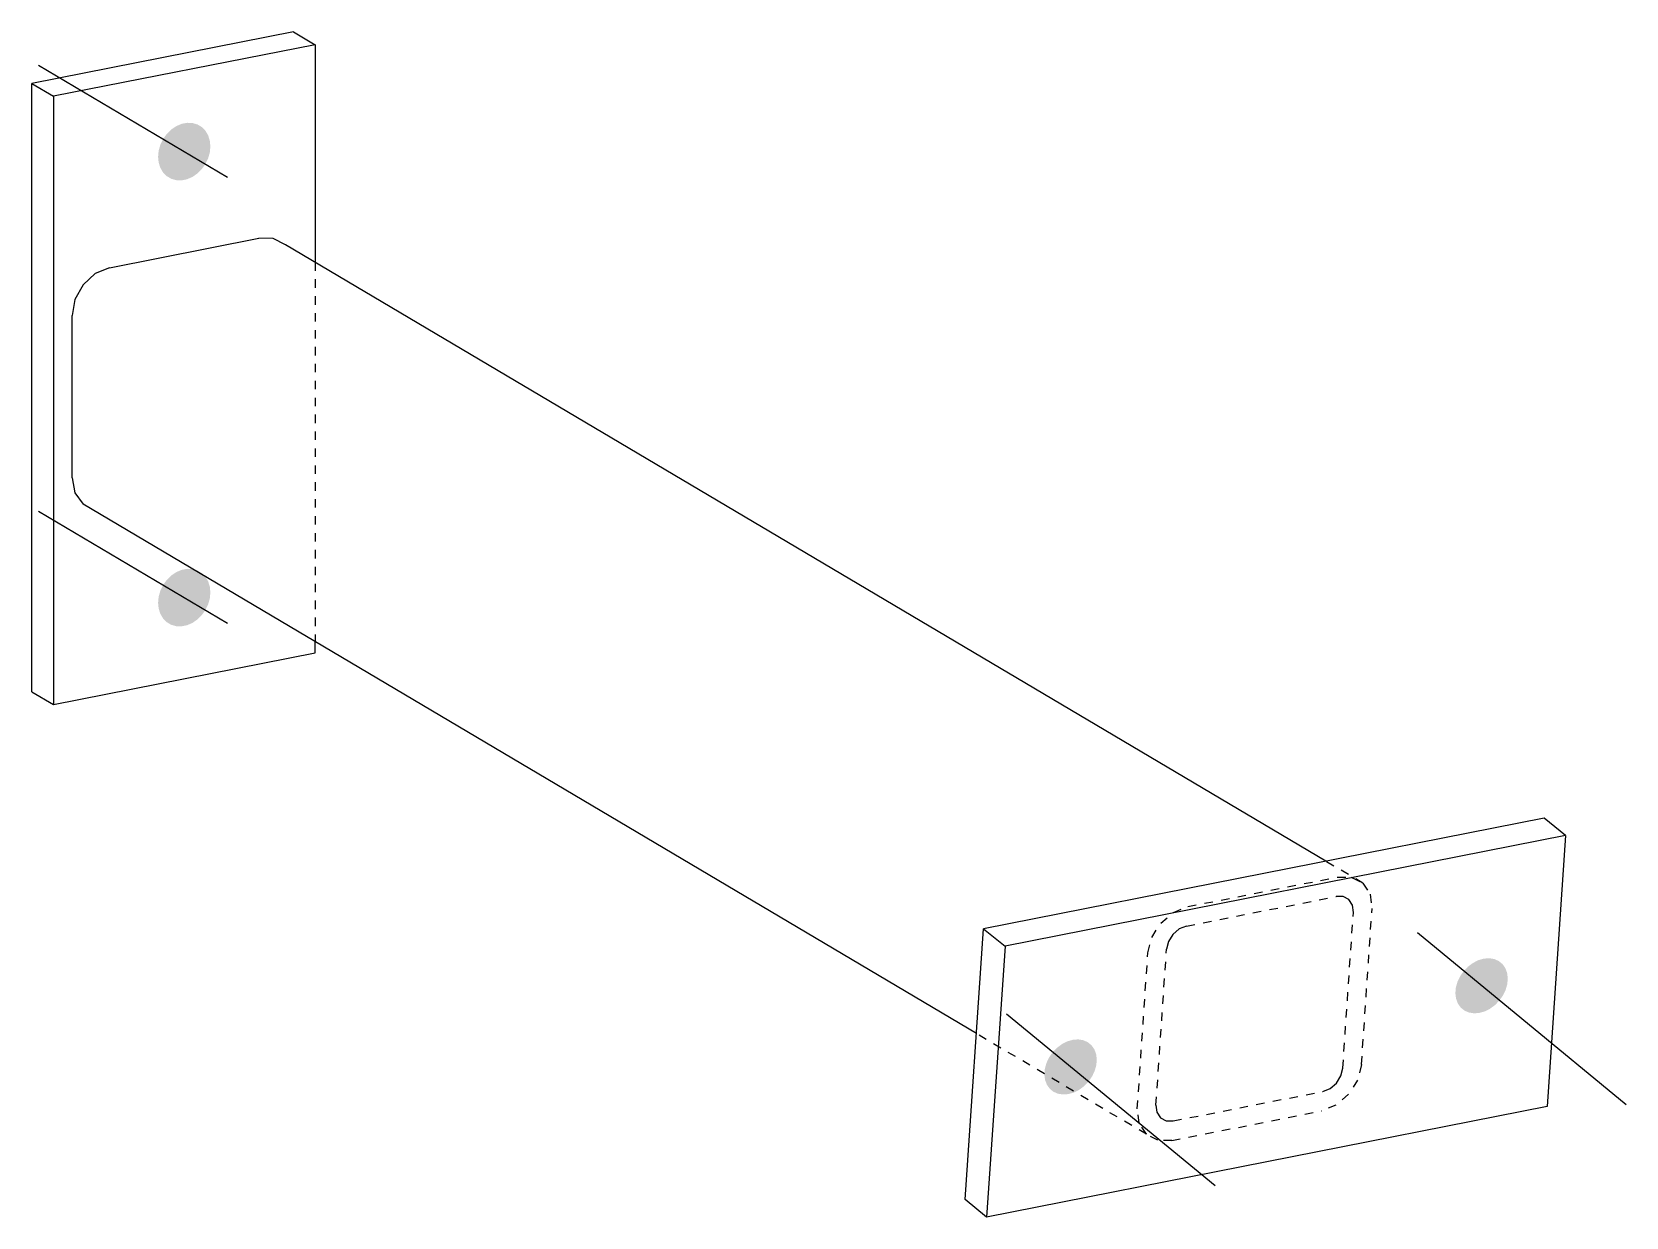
# Model space of a CAD drawing. Header units: millimetres. Extents: x 12 to 23024, y 2 to 282.
# Drawn here: x 12.2 to 381.7, y 6.9 to 281.6 of the extents above; entities that cross this region are included whole.
import ezdxf

# ---------------------------------------------------------------- set-up
doc = ezdxf.new("R2010")
doc.units = ezdxf.units.MM
doc.linetypes.add('DXK_LINE_DOT2', pattern=[3.9198, 1.9599, -1.9599])
doc.layers.add('STÅL', color=7, linetype='Continuous')

msp = doc.modelspace()

# ---------------------------------------------------------------- hatches: boundary and pattern name
at = {"layer": 'STÅL', "linetype": 'Continuous'}
for points in [[(42.65, 256.75), (43.5, 257.93), (44.52, 258.94), (45.68, 259.73), (46.92, 260.26), (48.19, 260.51), (49.43, 260.47), (50.59, 260.14), (51.61, 259.53), (52.46, 258.67), (53.09, 257.61), (53.48, 256.37), (53.61, 255.03), (53.48, 253.64), (53.09, 252.25), (52.45, 250.94), (51.6, 249.75), (50.58, 248.74), (49.42, 247.95), (48.18, 247.42), (46.91, 247.17), (45.67, 247.22), (44.51, 247.55), (43.49, 248.16), (42.64, 249.01), (42.01, 250.08), (41.62, 251.31), (41.49, 252.65), (41.62, 254.04), (42.01, 255.43)], [(42.65, 153.38), (43.5, 154.57), (44.52, 155.58), (45.68, 156.36), (46.92, 156.89), (48.19, 157.14), (49.43, 157.1), (50.59, 156.77), (51.61, 156.16), (52.46, 155.31), (53.09, 154.24), (53.48, 153.01), (53.61, 151.67), (53.48, 150.27), (53.09, 148.89), (52.45, 147.57), (51.6, 146.38), (50.58, 145.37), (49.42, 144.59), (48.18, 144.06), (46.91, 143.81), (45.67, 143.85), (44.51, 144.18), (43.49, 144.79), (42.64, 145.65), (42.01, 146.71), (41.62, 147.94), (41.49, 149.28), (41.62, 150.68), (42.01, 152.06)], [(344.11, 63.91), (345.12, 64.96), (346.28, 65.81), (347.51, 66.44), (348.78, 66.8), (350.03, 66.89), (351.2, 66.7), (352.24, 66.23), (353.11, 65.52), (353.76, 64.59), (354.17, 63.48), (354.32, 62.24), (354.21, 60.92), (353.84, 59.59), (353.22, 58.29), (352.39, 57.1), (351.37, 56.05), (350.22, 55.19), (348.98, 54.57), (347.71, 54.21), (346.47, 54.12), (345.3, 54.31), (344.26, 54.77), (343.39, 55.48), (342.74, 56.42), (342.33, 57.53), (342.17, 58.77), (342.28, 60.08), (342.66, 61.42), (343.27, 62.71)], [(248.85, 45.1), (249.86, 46.15), (251.01, 47), (252.25, 47.63), (253.52, 47.99), (254.77, 48.08), (255.94, 47.89), (256.98, 47.42), (257.84, 46.71), (258.5, 45.78), (258.91, 44.67), (259.06, 43.43), (258.95, 42.11), (258.58, 40.78), (257.96, 39.48), (257.13, 38.28), (256.11, 37.23), (254.96, 36.38), (253.72, 35.76), (252.45, 35.4), (251.2, 35.31), (250.03, 35.5), (248.99, 35.96), (248.13, 36.67), (247.48, 37.61), (247.06, 38.72), (246.91, 39.96), (247.02, 41.27), (247.39, 42.61), (248.01, 43.9)]]:
    msp.add_hatch(color=96, dxfattribs=at).paths.add_polyline_path(points)

# ---------------------------------------------------------------- linework, layer by layer
at = {"layer": 'STÅL', "color": 2, "linetype": 'Continuous'}
for p, q in [((72.86, 281.58), (12.24, 269.61)), ((72.86, 281.58), (77.86, 278.62)), ((77.86, 278.62), (17.24, 266.65)), ((77.86, 278.62), (77.86, 228.16)), ((12.24, 269.61), (17.24, 266.65)), ((12.24, 128.66), (12.24, 269.61)), ((17.24, 266.65), (17.24, 125.7)), ((30.23, 226.93), (64.87, 233.77)), ((68.18, 233.71), (64.87, 233.77)), ((70.99, 232.23), (68.18, 233.71)), ((312.11, 89.39), (70.99, 232.23)), ((26.92, 225.56), (24.11, 222.97)), ((30.23, 226.93), (26.92, 225.56)), ((24.11, 222.97), (22.23, 219.55)), ((22.23, 219.55), (21.57, 215.82)), ((21.57, 178.23), (21.57, 215.82)), ((21.57, 178.23), (22.23, 174.77)), ((22.23, 174.77), (24.11, 172.09)), ((231.18, 49.42), (24.11, 172.09)), ((17.24, 125.7), (77.86, 137.67)), ((77.86, 137.67), (77.86, 140.25)), ((12.24, 128.66), (17.24, 125.7)), ((362.74, 99.39), (232.84, 73.74)), ((367.7, 95.3), (362.74, 99.39)), ((367.7, 95.3), (237.8, 69.65)), ((367.7, 95.3), (363.44, 32.54)), ((228.57, 10.98), (232.84, 73.74)), ((232.84, 73.74), (237.8, 69.65)), ((237.8, 69.65), (233.53, 6.89)), ((363.44, 32.54), (233.53, 6.89)), ((233.53, 6.89), (228.57, 10.98))]:
    msp.add_line(p, q, dxfattribs=at)
at = {"layer": 'STÅL', "color": 96, "linetype": 'Continuous'}
for p, q in [((13.8, 273.84), (57.55, 247.92)), ((13.8, 170.47), (57.55, 144.55)), ((381.75, 32.93), (333.36, 72.76)), ((286.48, 14.12), (238.1, 53.95))]:
    msp.add_line(p, q, dxfattribs=at)
at = {"layer": 'STÅL', "color": 7, "linetype": 'DXK_LINE_DOT2'}
for p, q in [((77.86, 228.16), (77.86, 140.25)), ((320.76, 84.27), (312.11, 89.39)), ((280.18, 78.86), (314.82, 85.7)), ((314.82, 85.7), (318.08, 85.67)), ((318.08, 85.67), (318.31, 85.55)), ((318.31, 85.55), (320.76, 84.27)), ((320.76, 84.27), (322.44, 81.71)), ((322.44, 81.71), (322.86, 78.38)), ((276.81, 77.52), (280.18, 78.86)), ((279.87, 74.35), (314.51, 81.19)), ((316.14, 81.17), (314.51, 81.19)), ((317.48, 80.47), (316.14, 81.17)), ((318.32, 79.19), (317.48, 80.47)), ((318.53, 77.52), (318.32, 79.19)), ((320.41, 42.25), (322.86, 78.38)), ((271.8, 71.71), (273.87, 75.01)), ((273.87, 75.01), (276.81, 77.52)), ((279.87, 74.35), (278.19, 73.67)), ((316.08, 41.39), (318.53, 77.52)), ((270.9, 68.12), (271.8, 71.71)), ((275.68, 70.77), (275.23, 68.97)), ((276.72, 72.42), (275.68, 70.77)), ((278.19, 73.67), (276.72, 72.42)), ((268.45, 31.99), (270.9, 68.12)), ((272.78, 32.84), (275.23, 68.97)), ((270.55, 26.1), (231.18, 49.42)), ((315.63, 39.6), (316.08, 41.39)), ((320.41, 42.25), (319.51, 38.66)), ((313.12, 36.69), (314.59, 37.95)), ((314.59, 37.95), (315.63, 39.6)), ((319.51, 38.66), (317.44, 35.36)), ((276.8, 29.18), (311.44, 36.02)), ((311.44, 36.02), (313.12, 36.69)), ((317.44, 35.36), (314.49, 32.85)), ((268.87, 28.66), (268.45, 31.99)), ((272.78, 32.84), (272.99, 31.18)), ((272.99, 31.18), (273.83, 29.9)), ((273.83, 29.9), (275.17, 29.2)), ((276.49, 24.66), (311.13, 31.5)), ((314.49, 32.85), (311.13, 31.5)), ((270.55, 26.1), (268.87, 28.66)), ((273.22, 24.7), (270.55, 26.1)), ((275.17, 29.2), (276.8, 29.18)), ((276.49, 24.66), (273.22, 24.7))]:
    msp.add_line(p, q, dxfattribs=at)

doc.saveas('drawing.dxf')
